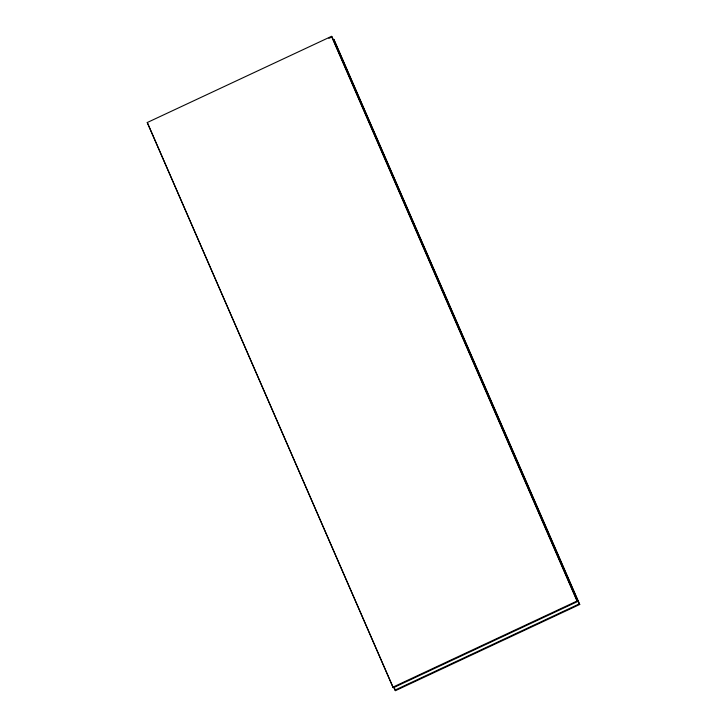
<?xml version="1.0" encoding="UTF-8"?>
<svg xmlns="http://www.w3.org/2000/svg" width="727" height="727" viewBox="0 0 727 727"><rect width="100%" height="100%" fill="white"/><g stroke="black" fill="none" stroke-linecap="round" stroke-linejoin="round"><path stroke-width="1.09" d="M147.263 122.527L331.521 36.35L331.966 36.923L577.502 601.602L393.243 687.787L147.263 122.527L392.789 686.742M328.895 38.358L331.966 36.923M392.798 687.206L577.047 601.029L577.502 601.602M395.034 690.077L579.292 603.901L579.737 604.473L395.479 690.65L393.68 686.96M579.737 604.473L333.757 39.213L579.292 603.901M331.521 36.35L577.047 601.029M394.125 687.533L395.479 690.65"/></g></svg>
